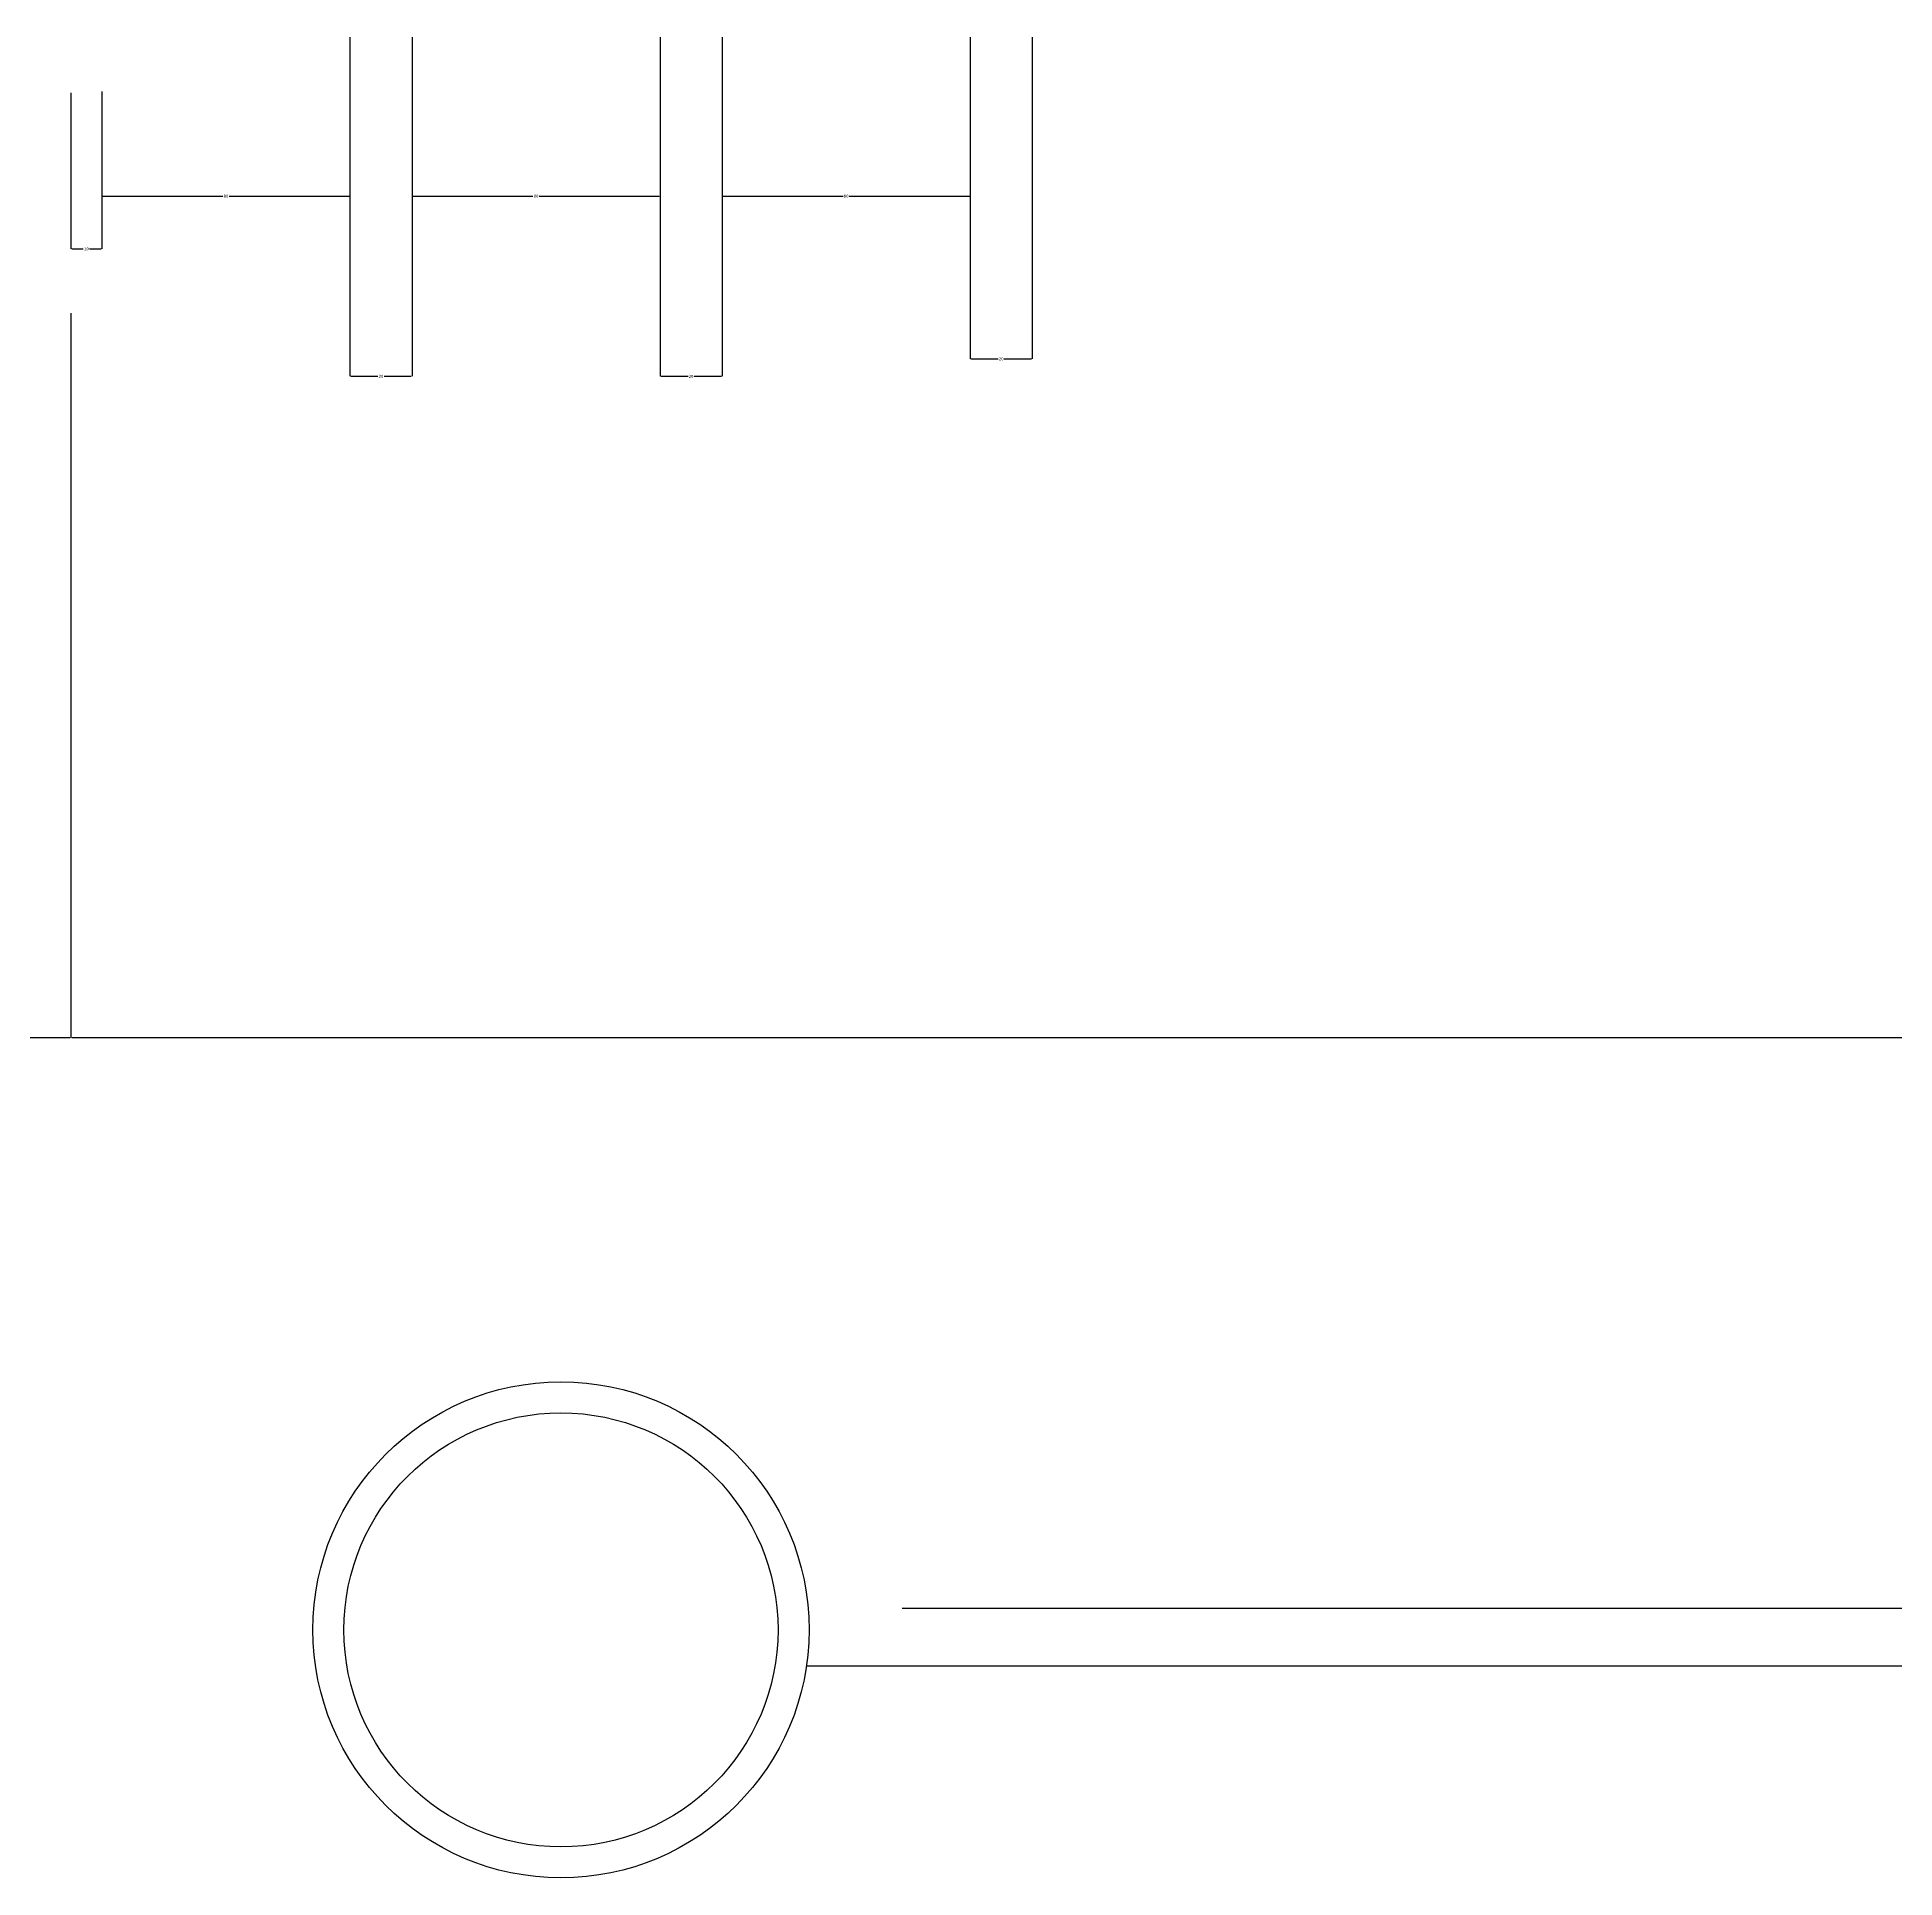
# Model space of a CAD drawing. Header units: metres. Extents: x 131195 to 135203, y -47346 to -44477.
# Drawn here: x 133352 to 133951, y -47346 to -46752 of the extents above; entities that cross this region are included whole.
import ezdxf

# ---------------------------------------------------------------- set-up
doc = ezdxf.new("R2010")
doc.units = ezdxf.units.M
doc.layers.add('粗线', color=7, linetype='Continuous')
doc.layers.add('细线', color=1, linetype='Continuous')
doc.dimstyles.get("Standard").update_dxf_attribs({"dimtxt": 2.5, "dimasz": 2.5, "dimexe": 1.25, "dimexo": 0.625, "dimtad": 1, "dimcen": 2.5, "dimazin": 3, "dimtfac": 1, "dimtmove": 0, "dimatfit": 3})

# ---------------------------------------------------------------- blocks, each defined once
blk = doc.blocks.new('_CLOSEDFILLED')
at = {"color": 0, "linetype": 'BYBLOCK'}
blk.add_solid([(-1, 0.2), (0, 0), (-1, -0.2)], dxfattribs=at)
blk = doc.blocks.new('*D13')
for p, q in [((134571.44, -46801.68), (134571.44, -47074.94)), ((133363.3, -46841.29), (133363.3, -47074.94)), ((133363.55, -47074.94), (133965.37, -47074.94)), ((133969.37, -47074.94), (134571.19, -47074.94))]:
    blk.add_line(p, q)
at = {"layer": 'Defpoints'}
for p in [(134571.44, -46801.68), (133363.3, -46841.29), (133363.3, -47074.94)]:
    blk.add_point(p, dxfattribs=at)
at = {"layer": '细线', "xscale": 0.25, "yscale": 0.25, "rotation": 180}
blk.add_blockref('_CLOSEDFILLED', (133363.3, -47074.94), dxfattribs=at)
at = {"layer": '细线', "xscale": 0.25, "yscale": 0.25}
blk.add_blockref('_CLOSEDFILLED', (134571.44, -47074.94), dxfattribs=at)
at = {"layer": '细线', "insert": (133967.37, -47074.94), "char_height": 1, "attachment_point": 5}
blk.add_mtext('1800', dxfattribs=at)
blk = doc.blocks.new('*D14')
for p, q in [((133363.3, -46841.29), (133363.3, -47074.94)), ((132863.3, -46886.78), (132863.3, -47074.94)), ((132863.55, -47074.94), (133111.8, -47074.94)), ((133114.8, -47074.94), (133363.05, -47074.94))]:
    blk.add_line(p, q)
at = {"layer": 'Defpoints'}
for p in [(133363.3, -46841.29), (132863.3, -46886.78), (132863.3, -47074.94)]:
    blk.add_point(p, dxfattribs=at)
at = {"layer": '细线', "xscale": 0.25, "yscale": 0.25, "rotation": 180}
blk.add_blockref('_CLOSEDFILLED', (132863.3, -47074.94), dxfattribs=at)
at = {"layer": '细线', "xscale": 0.25, "yscale": 0.25}
blk.add_blockref('_CLOSEDFILLED', (133363.3, -47074.94), dxfattribs=at)
at = {"layer": '细线', "insert": (133113.3, -47074.94), "char_height": 1, "attachment_point": 5}
blk.add_mtext('500', dxfattribs=at)
blk = doc.blocks.new('*D18')
for p, q in [((133653.3, -46752.24), (133653.3, -46856.03)), ((133673.3, -46752.24), (133673.3, -46856.03)), ((133653.55, -46856.03), (133662.3, -46856.03)), ((133664.3, -46856.03), (133673.05, -46856.03))]:
    blk.add_line(p, q)
at = {"layer": 'Defpoints'}
for p in [(133653.3, -46752.24), (133673.3, -46752.24), (133653.3, -46856.03)]:
    blk.add_point(p, dxfattribs=at)
at = {"layer": '细线', "xscale": 0.25, "yscale": 0.25, "rotation": 180}
blk.add_blockref('_CLOSEDFILLED', (133653.3, -46856.03), dxfattribs=at)
at = {"layer": '细线', "xscale": 0.25, "yscale": 0.25}
blk.add_blockref('_CLOSEDFILLED', (133673.3, -46856.03), dxfattribs=at)
at = {"layer": '细线', "insert": (133663.3, -46856.03), "char_height": 1, "attachment_point": 5}
blk.add_mtext('20', dxfattribs=at)
blk = doc.blocks.new('*D19')
for p, q in [((133573.3, -46752.24), (133573.3, -46803.51)), ((133653.3, -46752.24), (133653.3, -46803.51)), ((133573.55, -46803.51), (133612.3, -46803.51)), ((133614.3, -46803.51), (133653.05, -46803.51))]:
    blk.add_line(p, q)
at = {"layer": 'Defpoints'}
for p in [(133573.3, -46752.24), (133653.3, -46752.24), (133573.3, -46803.51)]:
    blk.add_point(p, dxfattribs=at)
at = {"layer": '细线', "xscale": 0.25, "yscale": 0.25, "rotation": 180}
blk.add_blockref('_CLOSEDFILLED', (133573.3, -46803.51), dxfattribs=at)
at = {"layer": '细线', "xscale": 0.25, "yscale": 0.25}
blk.add_blockref('_CLOSEDFILLED', (133653.3, -46803.51), dxfattribs=at)
at = {"layer": '细线', "insert": (133613.3, -46803.51), "char_height": 1, "attachment_point": 5}
blk.add_mtext('80', dxfattribs=at)
blk = doc.blocks.new('*D20')
for p, q in [((133553.3, -46752.24), (133553.3, -46861.65)), ((133573.3, -46752.24), (133573.3, -46861.65)), ((133553.55, -46861.65), (133562.3, -46861.65)), ((133564.3, -46861.65), (133573.05, -46861.65))]:
    blk.add_line(p, q)
at = {"layer": 'Defpoints'}
for p in [(133553.3, -46752.24), (133573.3, -46752.24), (133553.3, -46861.65)]:
    blk.add_point(p, dxfattribs=at)
at = {"layer": '细线', "xscale": 0.25, "yscale": 0.25, "rotation": 180}
blk.add_blockref('_CLOSEDFILLED', (133553.3, -46861.65), dxfattribs=at)
at = {"layer": '细线', "xscale": 0.25, "yscale": 0.25}
blk.add_blockref('_CLOSEDFILLED', (133573.3, -46861.65), dxfattribs=at)
at = {"layer": '细线', "insert": (133563.3, -46861.65), "char_height": 1, "attachment_point": 5}
blk.add_mtext('20', dxfattribs=at)
blk = doc.blocks.new('*D21')
for p, q in [((133473.3, -46752.24), (133473.3, -46803.51)), ((133553.3, -46752.24), (133553.3, -46803.51)), ((133473.55, -46803.51), (133512.3, -46803.51)), ((133514.3, -46803.51), (133553.05, -46803.51))]:
    blk.add_line(p, q)
at = {"layer": 'Defpoints'}
for p in [(133473.3, -46752.24), (133553.3, -46752.24), (133473.3, -46803.51)]:
    blk.add_point(p, dxfattribs=at)
at = {"layer": '细线', "xscale": 0.25, "yscale": 0.25, "rotation": 180}
blk.add_blockref('_CLOSEDFILLED', (133473.3, -46803.51), dxfattribs=at)
at = {"layer": '细线', "xscale": 0.25, "yscale": 0.25}
blk.add_blockref('_CLOSEDFILLED', (133553.3, -46803.51), dxfattribs=at)
at = {"layer": '细线', "insert": (133513.3, -46803.51), "char_height": 1, "attachment_point": 5}
blk.add_mtext('80', dxfattribs=at)
blk = doc.blocks.new('*D22')
for p, q in [((133453.3, -46752.24), (133453.3, -46861.65)), ((133473.3, -46752.24), (133473.3, -46861.65)), ((133453.55, -46861.65), (133462.3, -46861.65)), ((133464.3, -46861.65), (133473.05, -46861.65))]:
    blk.add_line(p, q)
at = {"layer": 'Defpoints'}
for p in [(133453.3, -46752.24), (133473.3, -46752.24), (133453.3, -46861.65)]:
    blk.add_point(p, dxfattribs=at)
at = {"layer": '细线', "xscale": 0.25, "yscale": 0.25, "rotation": 180}
blk.add_blockref('_CLOSEDFILLED', (133453.3, -46861.65), dxfattribs=at)
at = {"layer": '细线', "xscale": 0.25, "yscale": 0.25}
blk.add_blockref('_CLOSEDFILLED', (133473.3, -46861.65), dxfattribs=at)
at = {"layer": '细线', "insert": (133463.3, -46861.65), "char_height": 1, "attachment_point": 5}
blk.add_mtext('20', dxfattribs=at)
blk = doc.blocks.new('*D23')
for p, q in [((133453.3, -46752.24), (133453.3, -46803.51)), ((133373.3, -46769.75), (133373.3, -46803.51)), ((133373.55, -46803.51), (133412.3, -46803.51)), ((133414.3, -46803.51), (133453.05, -46803.51))]:
    blk.add_line(p, q)
at = {"layer": 'Defpoints'}
for p in [(133453.3, -46752.24), (133373.3, -46769.75), (133373.3, -46803.51)]:
    blk.add_point(p, dxfattribs=at)
at = {"layer": '细线', "xscale": 0.25, "yscale": 0.25, "rotation": 180}
blk.add_blockref('_CLOSEDFILLED', (133373.3, -46803.51), dxfattribs=at)
at = {"layer": '细线', "xscale": 0.25, "yscale": 0.25}
blk.add_blockref('_CLOSEDFILLED', (133453.3, -46803.51), dxfattribs=at)
at = {"layer": '细线', "insert": (133413.3, -46803.51), "char_height": 1, "attachment_point": 5}
blk.add_mtext('80', dxfattribs=at)
blk = doc.blocks.new('*D24')
for p, q in [((133363.3, -46770.23), (133363.3, -46820.51)), ((133373.3, -46769.75), (133373.3, -46820.51)), ((133363.55, -46820.51), (133367.3, -46820.51)), ((133369.3, -46820.51), (133373.05, -46820.51))]:
    blk.add_line(p, q)
at = {"layer": 'Defpoints'}
for p in [(133363.3, -46770.23), (133373.3, -46769.75), (133363.3, -46820.51)]:
    blk.add_point(p, dxfattribs=at)
at = {"layer": '细线', "xscale": 0.25, "yscale": 0.25, "rotation": 180}
blk.add_blockref('_CLOSEDFILLED', (133363.3, -46820.51), dxfattribs=at)
at = {"layer": '细线', "xscale": 0.25, "yscale": 0.25}
blk.add_blockref('_CLOSEDFILLED', (133373.3, -46820.51), dxfattribs=at)
at = {"layer": '细线', "insert": (133368.3, -46820.51), "char_height": 1, "attachment_point": 5}
blk.add_mtext('10', dxfattribs=at)

msp = doc.modelspace()

# ---------------------------------------------------------------- linework, layer by layer
at = {"layer": '粗线'}
msp.add_circle((133521.34, -47266), 70, dxfattribs=at)
at = {"layer": '细线'}
msp.add_line((133600.49, -47277.63), (134480.61, -47277.63), dxfattribs=at)
msp.add_lwpolyline([(133631.39, -47258.96), (134445.11, -47258.96)], dxfattribs=at)
msp.add_circle((133521.34, -47266), 80, dxfattribs=at)

# ---------------------------------------------------------------- dimensions: what is measured, and where the dimension line sits
for base, p1, p2, picture, middle in [((133373.3, -46803.51), (133373.3, -46769.75), (133453.3, -46752.24), '*D23', (133413.3, -46803.51)), ((133453.3, -46861.65), (133453.3, -46752.24), (133473.3, -46752.24), '*D22', (133463.3, -46861.65)), ((133473.3, -46803.51), (133473.3, -46752.24), (133553.3, -46752.24), '*D21', (133513.3, -46803.51)), ((133553.3, -46861.65), (133553.3, -46752.24), (133573.3, -46752.24), '*D20', (133563.3, -46861.65)), ((133573.3, -46803.51), (133573.3, -46752.24), (133653.3, -46752.24), '*D19', (133613.3, -46803.51)), ((133653.3, -46856.03), (133653.3, -46752.24), (133673.3, -46752.24), '*D18', (133663.3, -46856.03)), ((133363.3, -46820.51), (133363.3, -46770.23), (133373.3, -46769.75), '*D24', (133368.3, -46820.51)), ((132863.3, -47074.94), (132863.3, -46886.78), (133363.3, -46841.29), '*D14', (133113.3, -47074.94))]:
    dim = msp.add_linear_dim(base=base, p1=p1, p2=p2, dimstyle='Standard', dxfattribs=at)
    dim.commit()
    dim.dimension.update_dxf_attribs({"geometry": picture, "text_midpoint": middle})
dim = msp.add_linear_dim(base=(133363.3, -47074.94), p1=(133363.3, -46841.29), p2=(134571.44, -46801.68), text='1800', dimstyle='Standard', dxfattribs=at)
dim.commit()
dim.dimension.update_dxf_attribs({"geometry": '*D13', "text_midpoint": (133967.37, -47074.94)})

doc.saveas('drawing.dxf')
